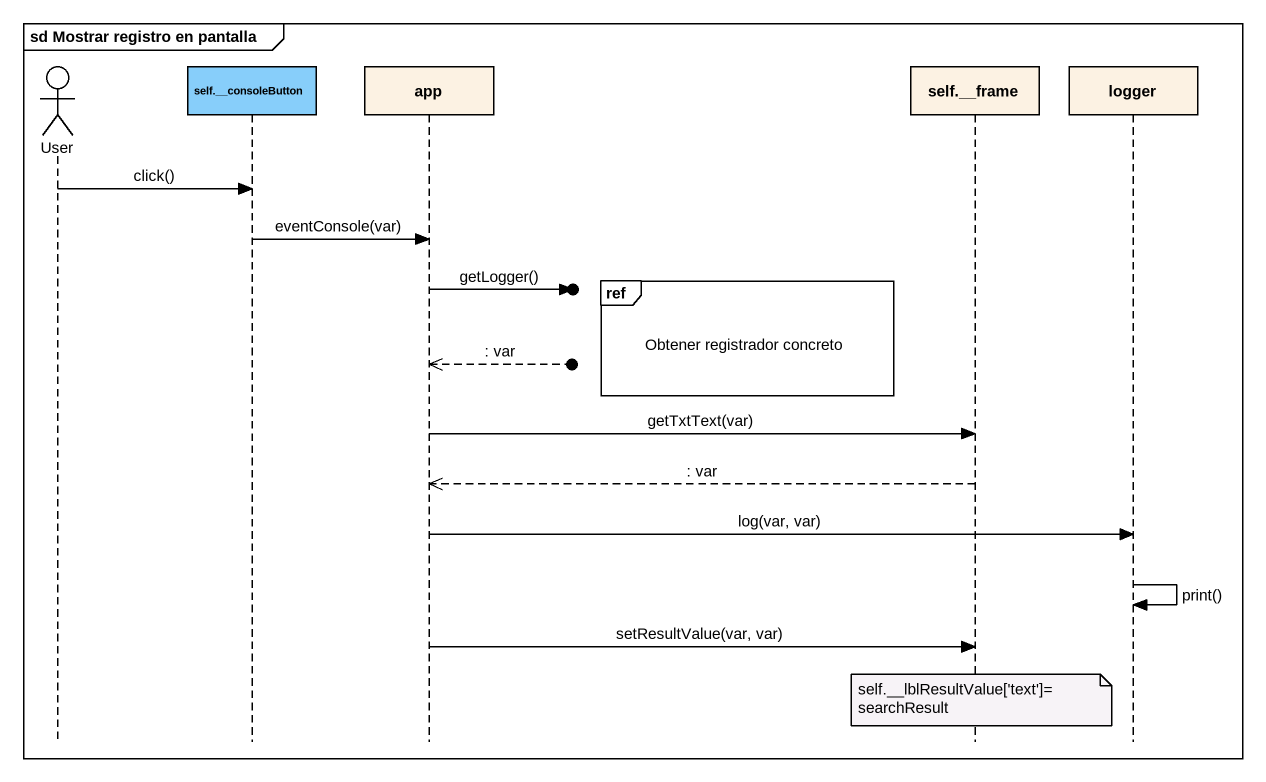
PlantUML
@startuml
mainframe sd Mostrar registro en pantalla
hide footbox
actor User
participant "self.__consoleButton" as self_consoleButton #87CEFA
participant app
participant "self.__frame" as self_frame
participant logger

User -> self_consoleButton : click()
self_consoleButton -> app : eventConsole(var)
ref over self_frame : Obtener registrador concreto
app ->o] : getLogger()
app <<--o] : : var
app -> self_frame : getTxtText(var)
self_frame -->> app : : var
app -> logger : log(var, var)
logger -> logger : print()
app -> self_frame : setResultValue(var, var)
note over self_frame : self.__lblResultValue['text']= searchResult
@enduml
